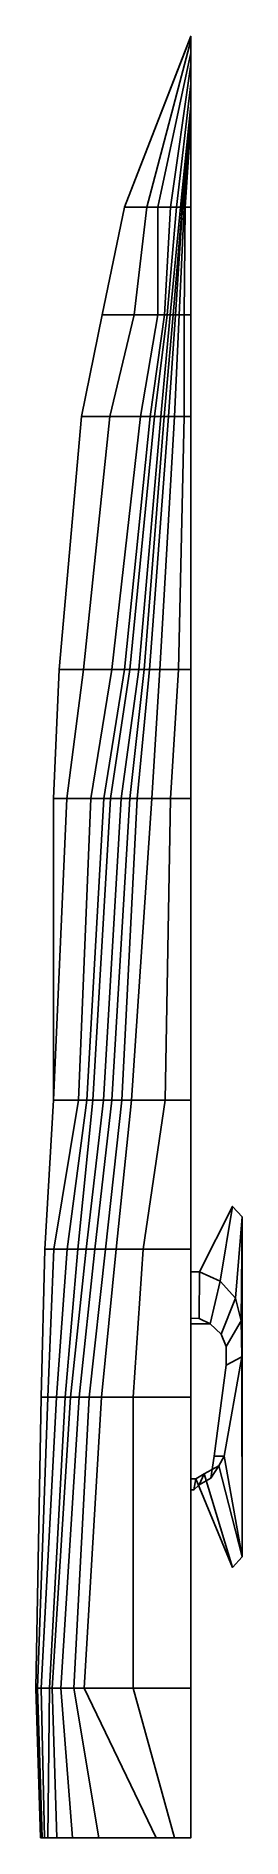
# Model space of a CAD drawing. Extents: x -5.3 to 1.7, y -4.4 to 56.6.
import ezdxf

# ---------------------------------------------------------------- set-up
doc = ezdxf.new("R2010")
doc.units = 0
doc.layers.add('H2_1', color=4, linetype='CONTINUOUS')

msp = doc.modelspace()

# ---------------------------------------------------------------- linework, layer by layer
at = {"layer": 'H2_1'}
for points in [[(0, 56.59, 5.388), (-2.25, 50.8, 5.312), (-2.25, 50.8, 5.217), (0, 56.58, 5.236)], [(-2.25, 50.8, 5.217), (-1.491, 50.8, 3.622), (0, 56.44, 4.676), (0, 56.58, 5.236)], [(-1.491, 50.8, 3.622), (-1.12, 50.8, 2.464), (0, 56.02, 3.584), (0, 56.44, 4.676)], [(0, 56.02, 3.584), (-1.12, 50.8, 2.464), (-0.684, 50.8, 0.422), (0, 55.63, 2.483)], [(0, 55.63, 2.483), (-0.684, 50.8, 0.422), (-0.484, 50.8, -1.05), (0, 54.968, 0.318)], [(0, 54.968, 0.318), (-0.484, 50.8, -1.05), (-0.351, 50.8, -1.79), (0, 54.237, -1.79)], [(0, 54.237, -1.79), (-0.351, 50.8, -1.79), (-0.294, 50.8, -2.322), (0, 54.066, -2.322)], [(0, 54.066, -2.322), (-0.294, 50.8, -2.322), (-0.275, 50.8, -2.578), (0, 54.009, -2.578)], [(0, 54.009, -2.578), (-0.275, 50.8, -2.578), (-0.228, 50.8, -3.006), (0, 53.857, -3.006)], [(0, 53.857, -3.006), (-0.228, 50.8, -3.006), (-0.19, 50.8, -3.566), (0, 53.677, -3.566)], [(0, 53.677, -3.566), (-0.19, 50.8, -3.566), (0, 50.8, -3.68), (0, 53.629, -3.68)], [(-2.25, 50.8, 5.312), (-3.001, 47.155, 5.17), (-3.001, 47.155, 5.17), (-2.25, 50.8, 5.217)], [(-3.001, 47.155, 5.17), (-1.918, 47.155, 2.768), (-1.491, 50.8, 3.622), (-2.25, 50.8, 5.217)], [(-1.918, 47.155, 2.768), (-1.12, 47.155, -0.167), (-1.12, 50.8, 2.464), (-1.491, 50.8, 3.622)], [(-1.12, 50.8, 2.464), (-1.12, 47.155, -0.167), (-0.893, 47.155, -1.164), (-0.684, 50.8, 0.422)], [(-0.684, 50.8, 0.422), (-0.893, 47.155, -1.164), (-0.798, 47.155, -1.505), (-0.484, 50.8, -1.05)], [(-0.484, 50.8, -1.05), (-0.798, 47.155, -1.505), (-0.693, 47.155, -1.876), (-0.351, 50.8, -1.79)], [(-0.351, 50.8, -1.79), (-0.693, 47.155, -1.876), (-0.598, 47.155, -2.322), (-0.294, 50.8, -2.322)], [(-0.294, 50.8, -2.322), (-0.598, 47.155, -2.322), (-0.522, 47.155, -2.578), (-0.275, 50.8, -2.578)], [(-0.275, 50.8, -2.578), (-0.522, 47.155, -2.578), (-0.389, 47.155, -3.006), (-0.228, 50.8, -3.006)], [(-0.228, 50.8, -3.006), (-0.389, 47.155, -3.006), (-0.228, 47.155, -3.566), (-0.19, 50.8, -3.566)], [(-0.19, 50.8, -3.566), (-0.228, 47.155, -3.566), (0, 47.155, -3.68), (0, 50.8, -3.68)], [(-3.703, 43.708, 5.132), (-2.744, 43.708, 2.768), (-1.918, 47.155, 2.768), (-3.001, 47.155, 5.17)], [(-2.744, 43.708, 2.768), (-1.709, 43.708, -0.167), (-1.12, 47.155, -0.167), (-1.918, 47.155, 2.768)], [(-1.12, 47.155, -0.167), (-1.709, 43.708, -0.167), (-1.377, 43.708, -1.164), (-0.893, 47.155, -1.164)], [(-0.893, 47.155, -1.164), (-1.377, 43.708, -1.164), (-1.225, 43.708, -1.505), (-0.798, 47.155, -1.505)], [(-0.798, 47.155, -1.505), (-1.225, 43.708, -1.505), (-1.016, 43.708, -2.018), (-0.693, 47.155, -1.876)], [(-0.693, 47.155, -1.876), (-1.016, 43.708, -2.018), (-0.902, 43.708, -2.322), (-0.598, 47.155, -2.322)], [(-0.598, 47.155, -2.322), (-0.902, 43.708, -2.322), (-0.76, 43.708, -2.578), (-0.522, 47.155, -2.578)], [(-0.522, 47.155, -2.578), (-0.76, 43.708, -2.578), (-0.551, 43.708, -3.006), (-0.389, 47.155, -3.006)], [(-0.389, 47.155, -3.006), (-0.551, 43.708, -3.006), (-0.228, 43.708, -3.566), (-0.228, 47.155, -3.566)], [(-0.228, 47.155, -3.566), (-0.228, 43.708, -3.566), (0, 43.708, -3.68), (0, 47.155, -3.68)], [(-4.463, 35.148, 5.066), (-3.637, 35.148, 2.768), (-2.744, 43.708, 2.768), (-3.703, 43.708, 5.132)], [(-3.637, 35.148, 2.768), (-2.678, 35.148, -0.167), (-1.709, 43.708, -0.167), (-2.744, 43.708, 2.768)], [(-1.709, 43.708, -0.167), (-2.678, 35.148, -0.167), (-2.25, 35.148, -1.164), (-1.377, 43.708, -1.164)], [(-1.377, 43.708, -1.164), (-2.25, 35.148, -1.164), (-2.061, 35.148, -1.505), (-1.225, 43.708, -1.505)], [(-1.225, 43.708, -1.505), (-2.061, 35.148, -1.505), (-1.766, 35.148, -2.018), (-1.016, 43.708, -2.018)], [(-1.016, 43.708, -2.018), (-1.766, 35.148, -2.018), (-1.576, 35.148, -2.322), (-0.902, 43.708, -2.322)], [(-0.902, 43.708, -2.322), (-1.576, 35.148, -2.322), (-1.396, 35.148, -2.578), (-0.76, 43.708, -2.578)], [(-0.76, 43.708, -2.578), (-1.396, 35.148, -2.578), (-1.045, 35.148, -3.006), (-0.551, 43.708, -3.006)], [(-0.551, 43.708, -3.006), (-1.045, 35.148, -3.006), (-0.418, 35.148, -3.566), (-0.228, 43.708, -3.566)], [(-0.228, 43.708, -3.566), (-0.418, 35.148, -3.566), (0, 35.148, -3.68), (0, 43.708, -3.68)], [(-4.653, 30.78, 4.306), (-4.207, 30.78, 2.768), (-3.637, 35.148, 2.768), (-4.463, 35.148, 5.066)], [(-4.207, 30.78, 2.768), (-3.39, 30.78, -0.167), (-2.678, 35.148, -0.167), (-3.637, 35.148, 2.768)], [(-2.678, 35.148, -0.167), (-3.39, 30.78, -0.167), (-2.944, 30.78, -1.164), (-2.25, 35.148, -1.164)], [(-2.25, 35.148, -1.164), (-2.944, 30.78, -1.164), (-2.725, 30.78, -1.505), (-2.061, 35.148, -1.505)], [(-2.061, 35.148, -1.505), (-2.725, 30.78, -1.505), (-2.364, 30.78, -2.018), (-1.766, 35.148, -2.018)], [(-1.766, 35.148, -2.018), (-2.364, 30.78, -2.018), (-2.07, 30.78, -2.322), (-1.576, 35.148, -2.322)], [(-1.576, 35.148, -2.322), (-2.07, 30.78, -2.322), (-1.823, 30.78, -2.578), (-1.396, 35.148, -2.578)], [(-1.396, 35.148, -2.578), (-1.823, 30.78, -2.578), (-1.32, 30.78, -3.006), (-1.045, 35.148, -3.006)], [(-1.045, 35.148, -3.006), (-1.32, 30.78, -3.006), (-0.684, 30.78, -3.424), (-0.418, 35.148, -3.566)], [(-0.418, 35.148, -3.566), (-0.684, 30.78, -3.424), (0, 30.78, -3.68), (0, 35.148, -3.68)], [(-4.653, 20.575, 2.768), (-3.808, 20.575, -0.508), (-3.39, 30.78, -0.167), (-4.207, 30.78, 2.768)], [(-4.653, 20.575, 2.768), (-4.653, 20.575, 2.768), (-4.207, 30.78, 2.768), (-4.653, 30.78, 4.306)], [(-3.39, 30.78, -0.167), (-3.808, 20.575, -0.508), (-3.523, 20.575, -1.164), (-2.944, 30.78, -1.164)], [(-2.944, 30.78, -1.164), (-3.523, 20.575, -1.164), (-3.323, 20.575, -1.505), (-2.725, 30.78, -1.505)], [(-2.725, 30.78, -1.505), (-3.323, 20.575, -1.505), (-2.963, 20.575, -2.018), (-2.364, 30.78, -2.018)], [(-2.364, 30.78, -2.018), (-2.963, 20.575, -2.018), (-2.678, 20.575, -2.322), (-2.07, 30.78, -2.322)], [(-2.07, 30.78, -2.322), (-2.678, 20.575, -2.322), (-2.336, 20.575, -2.578), (-1.823, 30.78, -2.578)], [(-1.823, 30.78, -2.578), (-2.336, 20.575, -2.578), (-2.013, 20.575, -2.816), (-1.32, 30.78, -3.006)], [(-1.32, 30.78, -3.006), (-2.013, 20.575, -2.816), (-0.864, 20.575, -3.424), (-0.684, 30.78, -3.424)], [(-0.684, 30.78, -3.424), (-0.864, 20.575, -3.424), (0, 20.575, -3.68), (0, 30.78, -3.68)], [(-4.947, 15.529, 2.768), (-4.643, 15.529, 0.726), (-3.808, 20.575, -0.508), (-4.653, 20.575, 2.768)], [(-3.808, 20.575, -0.508), (-4.643, 15.529, 0.726), (-4.197, 15.529, -0.793), (-3.523, 20.575, -1.164)], [(-3.523, 20.575, -1.164), (-4.197, 15.529, -0.793), (-3.827, 15.529, -1.619), (-3.323, 20.575, -1.505)], [(-3.323, 20.575, -1.505), (-3.827, 15.529, -1.619), (-3.551, 15.529, -2.018), (-2.963, 20.575, -2.018)], [(-2.963, 20.575, -2.018), (-3.551, 15.529, -2.018), (-3.257, 15.529, -2.322), (-2.678, 20.575, -2.322)], [(-2.678, 20.575, -2.322), (-3.257, 15.529, -2.322), (-2.896, 15.529, -2.578), (-2.336, 20.575, -2.578)], [(-2.336, 20.575, -2.578), (-2.896, 15.529, -2.578), (-2.526, 15.529, -2.816), (-2.013, 20.575, -2.816)], [(-2.013, 20.575, -2.816), (-2.526, 15.529, -2.816), (-1.614, 15.529, -3.243), (-0.864, 20.575, -3.424)], [(-0.864, 20.575, -3.424), (-1.614, 15.529, -3.243), (0, 15.529, -3.68), (0, 20.575, -3.68)], [(1.42, 16.98, 5.15), (1.42, 16.98, 5.15), (1, 14.45, 7.53), (0.3, 14.76, 7.53)], [(1.52, 13.87, 7.53), (1, 14.45, 7.53), (1.42, 16.98, 5.15), (1.74, 16.62, 5.15)], [(1.71, 13.1, 7.53), (1.52, 13.87, 7.53), (1.74, 16.62, 5.15)], [(1.73, 11.89, 7.53), (1.71, 13.1, 7.53), (1.74, 16.62, 5.15), (1.74, 5.12, 5.15)], [(-5.08, 10.52, 2.768), (-4.852, 10.52, -0.29), (-4.643, 15.529, 0.726), (-4.947, 15.529, 2.768)], [(-4.643, 15.529, 0.726), (-4.852, 10.52, -0.29), (-4.558, 10.52, -1.344), (-4.197, 15.529, -0.793)], [(-4.197, 15.529, -0.793), (-4.558, 10.52, -1.344), (-4.264, 10.52, -1.866), (-3.827, 15.529, -1.619)], [(-3.827, 15.529, -1.619), (-4.264, 10.52, -1.866), (-4.083, 10.52, -2.085), (-3.551, 15.529, -2.018)], [(-3.551, 15.529, -2.018), (-4.083, 10.52, -2.085), (-3.789, 10.52, -2.341), (-3.257, 15.529, -2.322)], [(-3.257, 15.529, -2.322), (-3.789, 10.52, -2.341), (-3.447, 10.52, -2.578), (-2.896, 15.529, -2.578)], [(-2.896, 15.529, -2.578), (-3.447, 10.52, -2.578), (-3.029, 10.52, -2.816), (-2.526, 15.529, -2.816)], [(-2.526, 15.529, -2.816), (-3.029, 10.52, -2.816), (-1.956, 10.52, -3.243), (-1.614, 15.529, -3.243)], [(-1.614, 15.529, -3.243), (-1.956, 10.52, -3.243), (0, 10.52, -3.68), (0, 15.529, -3.68)], [(0, 13.19, 12.71), (0, 14.76, 7.53), (0.3, 14.76, 7.53), (0.28, 13.18, 12.71)], [(0.3, 14.76, 7.53), (1, 14.45, 7.53), (0.66, 13, 12.69), (0.28, 13.18, 12.71)], [(1, 14.45, 7.53), (1.52, 13.87, 7.53), (1.03, 12.65, 12.57), (0.66, 13, 12.69)], [(1.52, 13.87, 7.53), (1.71, 13.1, 7.53), (1.2, 12.24, 12.44), (1.03, 12.65, 12.57)], [(0.28, 13.18, 12.71), (0.66, 13, 12.69), (0, 13, 12.69), (0, 13.19, 12.71)], [(1.71, 13.1, 7.53), (1.73, 11.89, 7.53), (1.2, 11.6, 12.24), (1.2, 12.24, 12.44)], [(1.73, 11.89, 7.53), (1.13, 8.52, 7.53), (0.79, 8.52, 11.29), (1.2, 11.6, 12.24)], [(1.13, 8.52, 7.53), (1.73, 11.89, 7.53), (1.74, 5.12, 5.15)], [(-5.251, 0.676, 2.768), (-5.204, 0.676, -0.822), (-4.852, 10.52, -0.29), (-5.08, 10.52, 2.768)], [(-4.852, 10.52, -0.29), (-5.204, 0.676, -0.822), (-5.08, 0.676, -1.344), (-4.558, 10.52, -1.344)], [(-4.558, 10.52, -1.344), (-5.08, 0.676, -1.344), (-4.795, 0.676, -1.99), (-4.264, 10.52, -1.866)], [(-4.264, 10.52, -1.866), (-4.795, 0.676, -1.99), (-4.7, 0.676, -2.132), (-4.083, 10.52, -2.085)], [(-4.083, 10.52, -2.085), (-4.7, 0.676, -2.132), (-4.406, 0.676, -2.398), (-3.789, 10.52, -2.341)], [(-3.789, 10.52, -2.341), (-4.406, 0.676, -2.398), (-3.969, 0.676, -2.673), (-3.447, 10.52, -2.578)], [(-3.447, 10.52, -2.578), (-3.969, 0.676, -2.673), (-3.618, 0.676, -2.816), (-3.029, 10.52, -2.816)], [(-3.029, 10.52, -2.816), (-3.618, 0.676, -2.816), (-1.956, 0.676, -3.329), (-1.956, 10.52, -3.243)], [(-1.956, 10.52, -3.243), (-1.956, 0.676, -3.329), (0, 0.676, -3.68), (0, 10.52, -3.68)], [(0.45, 7.93, 7.53), (0.17, 7.76, 7.53), (0.11, 7.38, 10.98), (0.29, 7.55, 11.02)], [(0.17, 7.76, 7.53), (0.45, 7.93, 7.53), (1.42, 4.76, 5.15)], [(0.95, 8.2, 7.53), (0.45, 7.93, 7.53), (0.29, 7.55, 11.02), (0.68, 7.78, 11.08)], [(1.74, 5.12, 5.15), (1.42, 4.76, 5.15), (0.45, 7.93, 7.53), (0.95, 8.2, 7.53)], [(1.13, 8.52, 7.53), (0.95, 8.2, 7.53), (0.68, 7.78, 11.08), (0.79, 8.52, 11.29)], [(0.95, 8.2, 7.53), (1.13, 8.52, 7.53), (1.74, 5.12, 5.15)], [(0.11, 7.38, 10.98), (0.17, 7.76, 7.53), (0, 7.76, 7.53), (0, 7.38, 10.98)], [(-5.099, -4.398, 2.644), (-5.042, -4.398, -0.822), (-5.204, 0.676, -0.822), (-5.251, 0.676, 2.768)], [(-5.204, 0.676, -0.822), (-5.042, -4.398, -0.822), (-4.957, -4.398, -1.344), (-5.08, 0.676, -1.344)], [(-5.08, 0.676, -1.344), (-4.957, -4.398, -1.344), (-4.852, -4.398, -1.657), (-4.795, 0.676, -1.99)], [(-4.795, 0.676, -1.99), (-4.852, -4.398, -1.657), (-4.539, -4.398, -2.208), (-4.7, 0.676, -2.132)], [(-4.7, 0.676, -2.132), (-4.539, -4.398, -2.208), (-4.007, -4.398, -2.673), (-4.406, 0.676, -2.398)], [(-4.406, 0.676, -2.398), (-4.007, -4.398, -2.673), (-3.115, -4.398, -3.025), (-3.969, 0.676, -2.673)], [(-3.969, 0.676, -2.673), (-3.115, -4.398, -3.025), (-1.177, -4.398, -3.49), (-3.618, 0.676, -2.816)], [(-3.618, 0.676, -2.816), (-1.177, -4.398, -3.49), (-0.551, -4.398, -3.595), (-1.956, 0.676, -3.329)], [(-1.956, 0.676, -3.329), (-0.551, -4.398, -3.595), (0, -4.398, -3.623), (0, 0.676, -3.68)]]:
    msp.add_3dface(points, dxfattribs=at)

doc.saveas('drawing.dxf')
